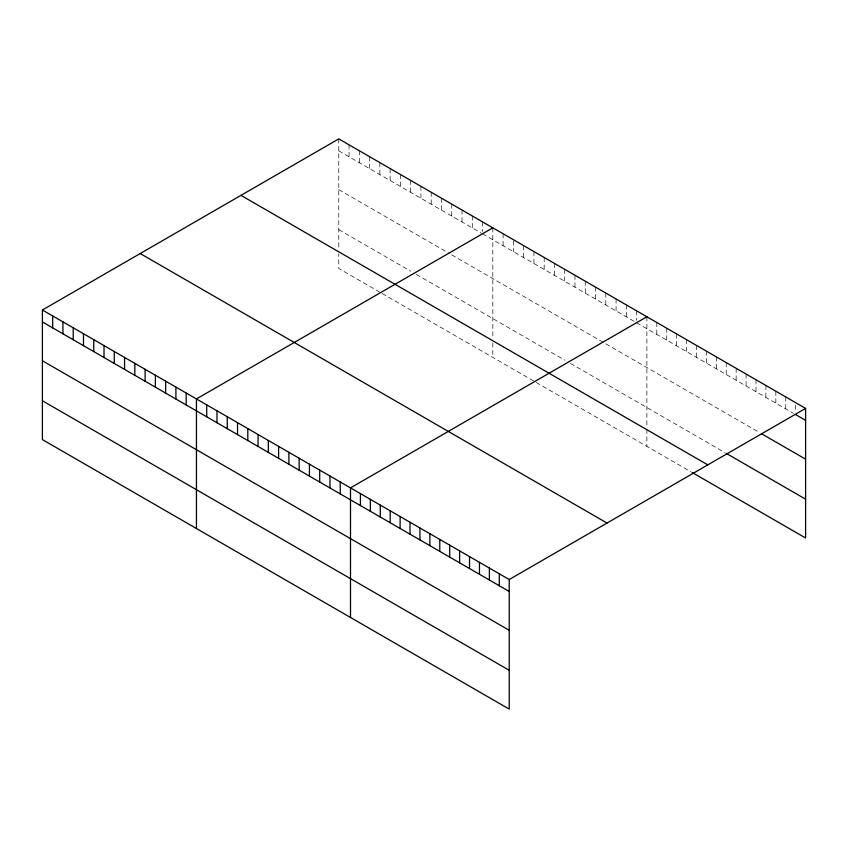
<?xml version="1.0" encoding="UTF-8"?>
<svg xmlns="http://www.w3.org/2000/svg" width="848" height="848" viewBox="0 0 848 848"><rect width="100%" height="100%" fill="white"/><g stroke="black" fill="none" stroke-linecap="round" stroke-linejoin="round"><path stroke-width="0.64" stroke-dasharray="4.24 3.18" d="M338.776 138.892L338.776 249.068M338.776 150.838L481.42 233.189M482.554 233.847L635.47 322.123M636.615 322.791L793.474 413.347M338.776 189.655L449.472 253.563M451.751 254.877L603.522 342.507M605.801 343.822L759.31 432.448M338.776 229.66L410.665 271.159M416.379 274.455L564.715 360.103M570.428 363.4L725.135 452.715M379.862 292.2L338.776 268.477L338.776 253.923M382.141 293.514L533.911 381.134M536.19 382.459L690.972 471.817M795.678 405.068L795.678 412.234M785.757 396.949L785.757 408.895M775.835 391.225L775.835 403.171M765.924 385.501L765.924 397.447M756.003 379.766L756.003 391.712M746.081 374.042L746.081 385.988M736.159 368.318L736.159 380.264M726.238 362.594L726.238 374.53M716.316 356.86L716.316 368.806M706.405 351.136L706.405 363.082M696.484 345.412L696.484 357.347M686.562 339.677L686.562 351.623M676.64 333.953L676.64 345.899M666.719 328.229L666.719 340.175M656.797 322.494L656.797 334.441M646.876 316.77L646.876 426.947M646.876 429.374L646.876 446.366M636.615 310.845L636.615 320.396M626.343 304.909L626.343 316.855M616.072 298.984L616.072 310.93M605.801 293.058L605.801 304.994M595.529 287.122L595.529 299.068M585.258 281.197L585.258 293.143M574.986 275.261L574.986 287.207M564.715 269.335L564.715 281.282M554.454 263.41L554.454 275.356M544.183 257.474L544.183 269.42M533.911 251.549L533.911 263.495M523.64 245.623L523.64 257.559M513.369 240.885L513.369 251.633M503.097 233.762L503.097 245.708M492.826 227.826L492.826 338.013M492.826 342.868L492.826 357.421M482.554 221.9L482.554 231.462M472.294 215.975L472.294 227.921M462.022 210.039L462.022 221.985M451.751 204.114L451.751 216.06M441.479 198.188L441.479 210.124M431.208 192.252L431.208 204.198M420.937 186.327L420.937 198.273M410.665 180.391L410.665 192.337M400.394 174.465L400.394 186.412M390.133 168.54L390.133 180.486M379.862 162.604L379.862 174.55M369.59 156.679L369.59 168.625M359.319 150.753L359.319 162.689M349.047 144.817L349.047 156.763"/><path stroke-width="1.27" d="M42.4 310.008L509.224 579.523L509.224 709.108L42.4 439.593L42.4 310.008L338.776 138.892L805.6 408.407L805.6 537.992L692.074 472.453M492.826 227.826L196.45 398.942L196.45 528.537M646.876 316.77L350.5 487.886L350.5 617.471M509.224 579.523L805.6 408.407M795.678 414.619L805.6 420.354M761.515 433.72L805.6 459.171M726.238 453.351L805.6 499.175M240.97 195.358L707.794 464.874M140.206 253.531L607.03 523.057M42.4 321.943L509.224 591.459M42.4 360.771L509.224 630.287M42.4 400.765L509.224 670.291M499.302 573.789L499.302 585.735M489.381 568.065L489.381 580.011M479.459 562.341L479.459 574.287M469.538 556.606L469.538 568.552M459.627 550.882L459.627 562.828M449.705 545.158L449.705 557.104M439.783 539.434L439.783 551.37M429.862 533.699L429.862 545.646M419.94 527.975L419.94 539.922M410.019 522.251L410.019 534.187M400.108 516.517L400.108 528.463M390.186 510.793L390.186 522.739M380.264 505.069L380.264 517.004M370.343 499.334L370.343 511.28M360.421 493.61L360.421 505.556M340.228 481.95L340.228 493.896M329.967 476.025L329.967 487.971M319.696 470.099L319.696 482.035M309.425 464.163L309.425 476.11M299.153 458.238L299.153 470.184M288.882 452.313L288.882 464.248M278.61 446.377L278.61 458.323M268.339 440.451L268.339 452.397M258.068 434.515L258.068 446.461M247.807 428.59L247.807 440.536M237.535 422.664L237.535 434.6M227.264 416.728L227.264 428.675M216.993 410.803L216.993 422.749M206.721 404.878L206.721 416.813M186.178 393.016L186.178 404.962M175.907 387.08L175.907 399.026M165.646 381.155L165.646 393.101M155.375 375.229L155.375 387.165M145.103 369.293L145.103 381.24M134.832 363.368L134.832 375.314M124.561 357.443L124.561 369.378M114.289 351.507L114.289 363.453M104.018 345.581L104.018 357.527M93.746 339.645L93.746 351.591M83.486 333.72L83.486 345.666M73.214 327.794L73.214 339.73M62.943 321.858L62.943 333.805M52.671 315.933L52.671 327.879"/></g></svg>
